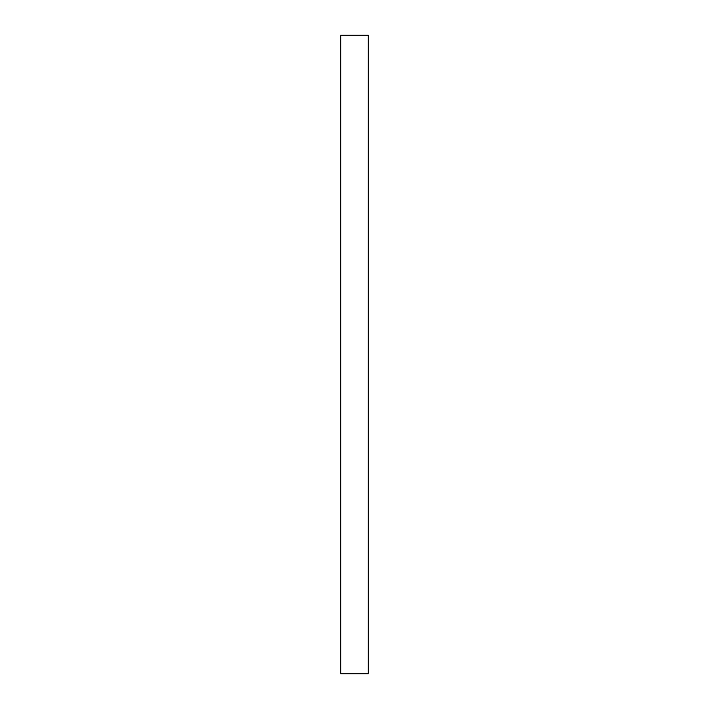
<?xml version="1.0" encoding="UTF-8"?>
<svg xmlns="http://www.w3.org/2000/svg" width="709" height="709" viewBox="0 0 709 709"><rect width="100%" height="100%" fill="white"/><g stroke="black" fill="none" stroke-linecap="round" stroke-linejoin="round"><path stroke-width="1.06" d="M368.458 35.45L340.542 35.45L340.542 673.55L368.458 673.55L368.458 35.45"/></g></svg>
